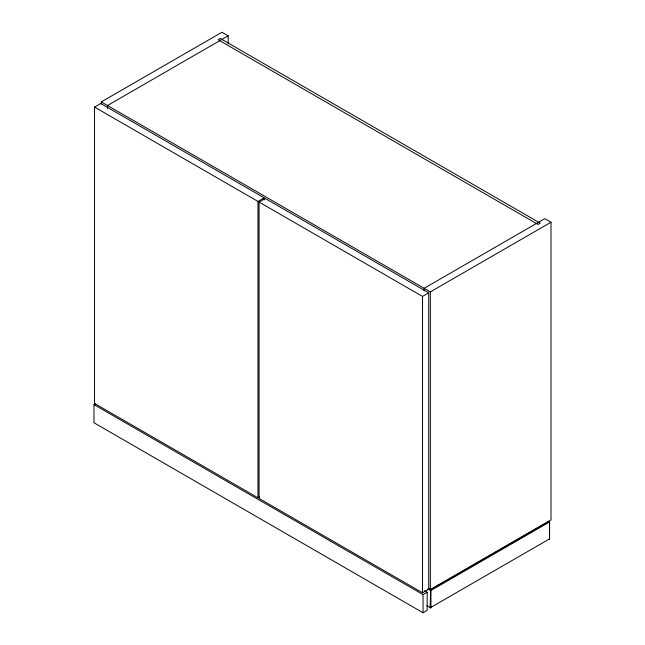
<?xml version="1.0" encoding="UTF-8"?>
<svg xmlns="http://www.w3.org/2000/svg" width="645" height="645" viewBox="0 0 645 645"><rect width="100%" height="100%" fill="white"/><g stroke="black" fill="none" stroke-linecap="round" stroke-linejoin="round"><path stroke-width="0.97" d="M549.564 521.563L549.508 539.317L549.153 539.534L549.564 538.873L549.564 521.563L549.153 521.386L430.586 589.836L430.175 607.8L549.564 538.873M428.869 588.837L430.941 590.457L430.941 607.767L426.788 605.849M101.297 103.918L101.297 101.91L221.953 32.25L228.169 35.838L228.169 43.884M259.524 496.916L257.968 497.811L94.533 403.456L94.533 107.078L100.749 103.49L264.184 197.846L264.184 199.861M228.169 35.838L107.513 105.498L107.513 108.513M94.533 107.078L257.968 201.442L264.184 197.846M259.064 202.07L265.28 198.483L428.715 292.838L428.715 589.216L422.499 592.803L259.064 498.448L259.064 202.07L422.499 296.426L428.715 292.838M424.547 590.715L427.159 592.223L427.159 610.372L423.047 612.75L93.985 422.773L93.985 404.617L95.637 403.665M101.297 101.91L430.36 291.887L551.015 222.227L551.015 519.87L430.36 589.53L428.804 588.635M93.985 404.617L423.047 594.593L427.159 592.223M430.175 607.8L430.941 607.767M551.015 222.227L544.799 218.639L424.144 288.299L424.144 290.992M427.659 589.038L430.941 590.457L549.508 522.007L549.153 521.386M430.36 291.887L430.36 589.53M423.047 594.593L423.047 612.75M422.499 296.426L422.499 592.803M257.968 201.442L257.968 497.811M220.308 38.474L218.115 39.74L538.035 224.444L540.228 223.178L220.308 38.474"/></g></svg>
